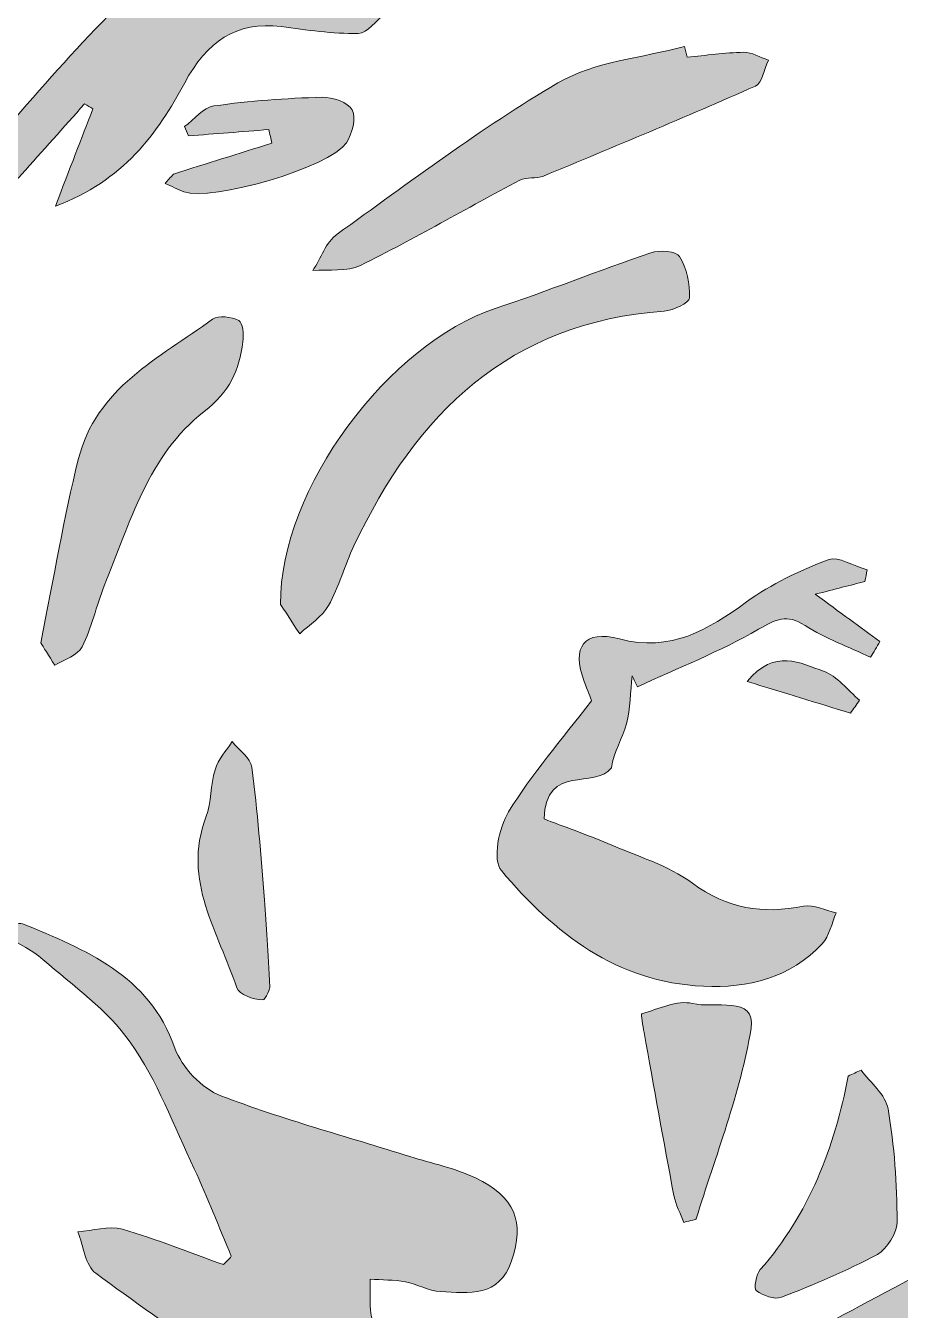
# Model space of a CAD drawing. Header units: centimetres. Extents: x -3.2 to 24.3, y 7.3 to 22.4.
# Drawn here: x 15.816 to 17.876, y 16.39 to 19.417 of the extents above; entities that cross this region are included whole.
import ezdxf

# ---------------------------------------------------------------- set-up
doc = ezdxf.new("R2010")
doc.units = ezdxf.units.CM
doc.header["$MEASUREMENT"] = 0
doc.layers.add('Layer 1', color=7, linetype='Continuous', lineweight=0)

msp = doc.modelspace()

# ---------------------------------------------------------------- hatches: boundary and pattern name
at = {"layer": 'Layer 1', "true_color": 0x000000, "transparency": 33554687}
h = msp.add_hatch(color=18, dxfattribs=at)
h.dxf.hatch_style = 2
edge = h.paths.add_edge_path()
edge.add_spline(control_points=[(16.9, 19.9287), (16.8496, 19.9084), (16.8, 19.8857), (16.7487, 19.8681), (16.6701, 19.8412), (16.5904, 19.8178), (16.5112, 19.7929), (16.5151, 19.7797), (16.5191, 19.7665), (16.523, 19.7534), (16.5467, 19.7603), (16.5705, 19.7665), (16.5939, 19.7742), (16.6181, 19.7822), (16.6418, 19.7988), (16.6658, 19.7989), (16.7206, 19.7992), (16.7771, 19.7978), (16.8293, 19.7838), (16.8453, 19.7795), (16.8569, 19.7317), (16.856, 19.7043), (16.8556, 19.6926), (16.8184, 19.6737), (16.7973, 19.6727), (16.7334, 19.6696), (16.6691, 19.677), (16.6052, 19.6743), (16.5207, 19.6708), (16.4529, 19.5969), (16.461, 19.5243), (16.5111, 19.5166), (16.5624, 19.5135), (16.6105, 19.4994), (16.6313, 19.4932), (16.6453, 19.4643), (16.6624, 19.4457), (16.6413, 19.4291), (16.6205, 19.399), (16.599, 19.3985), (16.5387, 19.3972), (16.4779, 19.407), (16.4176, 19.4145), (16.3114, 19.4278), (16.2418, 19.3784), (16.1903, 19.2824), (16.1258, 19.1623), (16.0456, 19.0513), (15.8854, 18.9916), (15.9199, 19.081), (15.9469, 19.1509), (15.9739, 19.2208), (15.9674, 19.2248), (15.9609, 19.2287), (15.9543, 19.2326), (15.9048, 19.1772), (15.8557, 19.1212), (15.8054, 19.0665), (15.7753, 19.0336), (15.7465, 18.9978), (15.7105, 18.9725), (15.6922, 18.9596), (15.6595, 18.9669), (15.6333, 18.9651), (15.6369, 18.9881), (15.6322, 19.0185), (15.6453, 19.0331), (15.8011, 19.2069), (15.9476, 19.3917), (16.1208, 19.5465), (16.2855, 19.6936), (16.4752, 19.8143), (16.6618, 19.9343), (16.7219, 19.9729), (16.8073, 19.9722), (16.8811, 19.9895), (16.8874, 19.9692), (16.8937, 19.949), (16.9, 19.9287)], knot_values=[0, 0, 0, 0, 1, 1, 1, 2, 2, 2, 3, 3, 3, 4, 4, 4, 5, 5, 5, 6, 6, 6, 7, 7, 7, 8, 8, 8, 9, 9, 9, 10, 10, 10, 11, 11, 11, 12, 12, 12, 13, 13, 13, 14, 14, 14, 15, 15, 15, 16, 16, 16, 17, 17, 17, 18, 18, 18, 19, 19, 19, 20, 20, 20, 21, 21, 21, 22, 22, 22, 23, 23, 23, 24, 24, 24, 25, 25, 25, 26, 26, 26, 26], degree=3, periodic=0)
h = msp.add_hatch(color=18, dxfattribs=at)
h.dxf.hatch_style = 2
edge = h.paths.add_edge_path()
edge.add_spline(control_points=[(17.3739, 19.3425), (17.4181, 19.3467), (17.4624, 19.3535), (17.5067, 19.3541), (17.5261, 19.3544), (17.5457, 19.3422), (17.5652, 19.3356), (17.5554, 19.3147), (17.5508, 19.2817), (17.5348, 19.2746), (17.3695, 19.2013), (17.2024, 19.1318), (17.0354, 19.0625), (17.0184, 19.0554), (16.9954, 19.0612), (16.9796, 19.0528), (16.8542, 18.9864), (16.7312, 18.9153), (16.6044, 18.852), (16.5727, 18.8362), (16.5297, 18.8432), (16.4919, 18.8398), (16.5106, 18.8689), (16.5229, 18.9069), (16.5491, 18.9256), (16.72, 19.048), (16.8884, 19.1755), (17.0692, 19.2818), (17.1557, 19.3327), (17.2675, 19.3406), (17.3679, 19.368), (17.3699, 19.3595), (17.3719, 19.351), (17.3739, 19.3425)], knot_values=[0, 0, 0, 0, 1, 1, 1, 2, 2, 2, 3, 3, 3, 4, 4, 4, 5, 5, 5, 6, 6, 6, 7, 7, 7, 8, 8, 8, 9, 9, 9, 10, 10, 10, 11, 11, 11, 11], degree=3, periodic=0)
h = msp.add_hatch(color=18, dxfattribs=at)
h.dxf.hatch_style = 2
edge = h.paths.add_edge_path()
edge.add_spline(control_points=[(16.1635, 19.0673), (16.2408, 19.0915), (16.3181, 19.1157), (16.3953, 19.14), (16.393, 19.1507), (16.3907, 19.1614), (16.3884, 19.1721), (16.3252, 19.1671), (16.2621, 19.1621), (16.1989, 19.1571), (16.1958, 19.1644), (16.1927, 19.1718), (16.1897, 19.1791), (16.2127, 19.196), (16.2342, 19.2241), (16.2591, 19.2277), (16.3433, 19.2398), (16.4287, 19.2458), (16.5138, 19.2483), (16.5382, 19.249), (16.5755, 19.2362), (16.5847, 19.2182), (16.5943, 19.1992), (16.5848, 19.1619), (16.5709, 19.1411), (16.5316, 19.0823), (16.2523, 19.0013), (16.1884, 19.0257), (16.1734, 19.0315), (16.1589, 19.0386), (16.1442, 19.0451), (16.1506, 19.0525), (16.1571, 19.0599), (16.1635, 19.0673)], knot_values=[0, 0, 0, 0, 1, 1, 1, 2, 2, 2, 3, 3, 3, 4, 4, 4, 5, 5, 5, 6, 6, 6, 7, 7, 7, 8, 8, 8, 9, 9, 9, 10, 10, 10, 11, 11, 11, 11], degree=3, periodic=0)
h = msp.add_hatch(color=18, dxfattribs=at)
h.dxf.hatch_style = 2
edge = h.paths.add_edge_path()
edge.add_spline(control_points=[(16.4161, 18.0533), (16.4128, 18.3261), (16.6736, 18.6686), (16.9214, 18.7505), (17.0447, 18.7912), (17.1654, 18.8401), (17.2884, 18.8818), (17.3087, 18.8887), (17.3485, 18.8855), (17.356, 18.873), (17.3728, 18.8452), (17.3809, 18.8083), (17.3796, 18.7756), (17.3791, 18.7639), (17.3415, 18.7459), (17.3198, 18.7443), (16.9557, 18.7184), (16.7357, 18.5033), (16.5889, 18.1915), (16.5671, 18.1454), (16.5537, 18.0949), (16.5288, 18.0507), (16.5139, 18.0243), (16.4841, 18.0062), (16.461, 17.9843), (16.4417, 18.0139), (16.4225, 18.0435), (16.4161, 18.0533)], knot_values=[0, 0, 0, 0, 1, 1, 1, 2, 2, 2, 3, 3, 3, 4, 4, 4, 5, 5, 5, 6, 6, 6, 7, 7, 7, 8, 8, 8, 9, 9, 9, 9], degree=3, periodic=0)
h = msp.add_hatch(color=18, dxfattribs=at)
h.dxf.hatch_style = 2
edge = h.paths.add_edge_path()
edge.add_spline(control_points=[(15.8509, 17.9626), (15.8826, 18.1196), (15.9056, 18.2584), (15.9393, 18.3945), (15.9809, 18.5626), (16.1301, 18.6346), (16.2558, 18.7253), (16.2695, 18.7352), (16.3004, 18.731), (16.3176, 18.7222), (16.3272, 18.7173), (16.3293, 18.6888), (16.3272, 18.6719), (16.3188, 18.6055), (16.2961, 18.5545), (16.2358, 18.5077), (16.1045, 18.4058), (16.0608, 18.2447), (16.0006, 18.0971), (15.9814, 18.0499), (15.9714, 17.9984), (15.9484, 17.9534), (15.9382, 17.9332), (15.9063, 17.9241), (15.8843, 17.91), (15.8702, 17.9322), (15.8561, 17.9544), (15.8509, 17.9626)], knot_values=[0, 0, 0, 0, 1, 1, 1, 2, 2, 2, 3, 3, 3, 4, 4, 4, 5, 5, 5, 6, 6, 6, 7, 7, 7, 8, 8, 8, 9, 9, 9, 9], degree=3, periodic=0)
h = msp.add_hatch(color=18, dxfattribs=at)
h.dxf.hatch_style = 2
edge = h.paths.add_edge_path()
edge.add_spline(control_points=[(17.7924, 18.1073), (17.7582, 18.0985), (17.724, 18.0897), (17.6757, 18.0774), (17.7341, 18.0345), (17.781, 18.0002), (17.8279, 17.9659), (17.8206, 17.9535), (17.8132, 17.9412), (17.8059, 17.9289), (17.7541, 17.9534), (17.6992, 17.9731), (17.6514, 18.0038), (17.6078, 18.0318), (17.5829, 18.0184), (17.542, 17.9948), (17.451, 17.9424), (17.3521, 17.9036), (17.2565, 17.8592), (17.2524, 17.8678), (17.2483, 17.8764), (17.2443, 17.8851), (17.2401, 17.8474), (17.2403, 17.8085), (17.2305, 17.7724), (17.2213, 17.7382), (17.2015, 17.7069), (17.1952, 17.6687), (17.1573, 17.6156), (17.0411, 17.6809), (17.0368, 17.548), (17.083, 17.5302), (17.1359, 17.5117), (17.1873, 17.4898), (17.2547, 17.4609), (17.3282, 17.4392), (17.386, 17.3966), (17.4686, 17.3358), (17.5521, 17.3235), (17.6482, 17.3423), (17.6718, 17.347), (17.6992, 17.3326), (17.7248, 17.327), (17.7142, 17.3024), (17.7092, 17.2725), (17.692, 17.2541), (17.6166, 17.1735), (17.5181, 17.1491), (17.4119, 17.1539), (17.2075, 17.1631), (17.0599, 17.2794), (16.9361, 17.4262), (16.915, 17.4512), (16.93, 17.5272), (16.9529, 17.5644), (17.0075, 17.6531), (17.0769, 17.7326), (17.1484, 17.8266), (17.1465, 17.8318), (17.139, 17.8518), (17.1315, 17.8718), (17.1008, 17.9535), (17.1303, 17.9943), (17.2144, 17.9721), (17.3351, 17.9402), (17.4227, 17.9932), (17.5138, 18.0594), (17.5717, 18.1015), (17.6389, 18.1333), (17.7061, 18.1585), (17.7303, 18.1675), (17.7669, 18.1436), (17.7978, 18.1347), (17.796, 18.1255), (17.7942, 18.1164), (17.7924, 18.1073)], knot_values=[0, 0, 0, 0, 1, 1, 1, 2, 2, 2, 3, 3, 3, 4, 4, 4, 5, 5, 5, 6, 6, 6, 7, 7, 7, 8, 8, 8, 9, 9, 9, 10, 10, 10, 11, 11, 11, 12, 12, 12, 13, 13, 13, 14, 14, 14, 15, 15, 15, 16, 16, 16, 17, 17, 17, 18, 18, 18, 19, 19, 19, 20, 20, 20, 21, 21, 21, 22, 22, 22, 23, 23, 23, 24, 24, 24, 25, 25, 25, 25], degree=3, periodic=0)
h = msp.add_hatch(color=18, dxfattribs=at)
h.dxf.hatch_style = 2
edge = h.paths.add_edge_path()
edge.add_spline(control_points=[(17.7585, 17.7973), (17.6812, 17.821), (17.6039, 17.8446), (17.5148, 17.8719), (17.5798, 17.9511), (17.6416, 17.9146), (17.6952, 17.8961), (17.7275, 17.885), (17.752, 17.8511), (17.7799, 17.8275), (17.7728, 17.8174), (17.7657, 17.8074), (17.7585, 17.7973)], knot_values=[0, 0, 0, 0, 1, 1, 1, 2, 2, 2, 3, 3, 3, 4, 4, 4, 4], degree=3, periodic=0)
h = msp.add_hatch(color=18, dxfattribs=at)
h.dxf.hatch_style = 2
edge = h.paths.add_edge_path()
edge.add_spline(control_points=[(16.3908, 17.1517), (16.3922, 17.1542), (16.382, 17.1213), (16.373, 17.1216), (16.352, 17.1223), (16.3181, 17.1345), (16.3129, 17.1499), (16.2697, 17.2801), (16.1838, 17.403), (16.2401, 17.5523), (16.2533, 17.5872), (16.2507, 17.628), (16.2618, 17.6641), (16.2692, 17.688), (16.288, 17.7084), (16.3016, 17.7304), (16.3178, 17.7104), (16.3452, 17.6918), (16.3481, 17.67), (16.3619, 17.566), (16.3696, 17.4612), (16.3783, 17.3566), (16.3832, 17.2965), (16.3857, 17.2361), (16.3908, 17.1517)], knot_values=[0, 0, 0, 0, 1, 1, 1, 2, 2, 2, 3, 3, 3, 4, 4, 4, 5, 5, 5, 6, 6, 6, 7, 7, 7, 8, 8, 8, 8], degree=3, periodic=0)
h = msp.add_hatch(color=18, dxfattribs=at)
h.dxf.hatch_style = 2
edge = h.paths.add_edge_path()
edge.add_spline(control_points=[(16.2999, 16.5177), (16.271, 16.5864), (16.2441, 16.6562), (16.2125, 16.7237), (16.1652, 16.8247), (16.1254, 16.9317), (16.062, 17.0219), (16.0087, 17.0977), (15.9277, 17.1545), (15.8563, 17.2167), (15.8293, 17.2403), (15.795, 17.2557), (15.7434, 17.2875), (15.7821, 17.2961), (15.7981, 17.3054), (15.8084, 17.3011), (15.9566, 17.2395), (16.1055, 17.1816), (16.1669, 17.0083), (16.1831, 16.9629), (16.2303, 16.913), (16.275, 16.8959), (16.4207, 16.8405), (16.5718, 16.7994), (16.7208, 16.7527), (16.7724, 16.7365), (16.8266, 16.7256), (16.8749, 16.7024), (16.9686, 16.6575), (16.9912, 16.5992), (16.9602, 16.5069), (16.9313, 16.4213), (16.8593, 16.4304), (16.7925, 16.4346), (16.7647, 16.4364), (16.7381, 16.4523), (16.7101, 16.4575), (16.6828, 16.4625), (16.6546, 16.4619), (16.6267, 16.4637), (16.6282, 16.4314), (16.6241, 16.3975), (16.6323, 16.367), (16.6477, 16.3096), (16.6823, 16.2551), (16.687, 16.1976), (16.6956, 16.093), (16.6145, 16.0435), (16.5218, 16.1026), (16.3369, 16.2206), (16.1582, 16.3487), (15.9806, 16.4777), (15.9559, 16.4957), (15.9518, 16.5421), (15.9382, 16.5754), (15.9734, 16.578), (16.0112, 16.5903), (16.0432, 16.5813), (16.1241, 16.5586), (16.2024, 16.5265), (16.2818, 16.4981), (16.2878, 16.5046), (16.2939, 16.5112), (16.2999, 16.5177)], knot_values=[0, 0, 0, 0, 1, 1, 1, 2, 2, 2, 3, 3, 3, 4, 4, 4, 5, 5, 5, 6, 6, 6, 7, 7, 7, 8, 8, 8, 9, 9, 9, 10, 10, 10, 11, 11, 11, 12, 12, 12, 13, 13, 13, 14, 14, 14, 15, 15, 15, 16, 16, 16, 17, 17, 17, 18, 18, 18, 19, 19, 19, 20, 20, 20, 21, 21, 21, 21], degree=3, periodic=0)
h = msp.add_hatch(color=18, dxfattribs=at)
h.dxf.hatch_style = 2
edge = h.paths.add_edge_path()
edge.add_spline(control_points=[(17.3658, 16.5977), (17.3581, 16.618), (17.3468, 16.6387), (17.3426, 16.6608), (17.3182, 16.7888), (17.2954, 16.9171), (17.2723, 17.0453), (17.2696, 17.0605), (17.2646, 17.0886), (17.2668, 17.0892), (17.3064, 17.1003), (17.3505, 17.1222), (17.3865, 17.1132), (17.4353, 17.1012), (17.5371, 17.1328), (17.5243, 17.0548), (17.4992, 16.9023), (17.4407, 16.7552), (17.3953, 16.6062), (17.3943, 16.603), (17.3839, 16.6027), (17.3658, 16.5977)], knot_values=[0, 0, 0, 0, 1, 1, 1, 2, 2, 2, 3, 3, 3, 4, 4, 4, 5, 5, 5, 6, 6, 6, 7, 7, 7, 7], degree=3, periodic=0)
h = msp.add_hatch(color=18, dxfattribs=at)
h.dxf.hatch_style = 2
edge = h.paths.add_edge_path()
edge.add_spline(control_points=[(17.7836, 16.9565), (17.8057, 16.9262), (17.8416, 16.8982), (17.8472, 16.865), (17.8621, 16.7777), (17.868, 16.6882), (17.8684, 16.5995), (17.8686, 16.5732), (17.8452, 16.5351), (17.8218, 16.5223), (17.7494, 16.4829), (17.6727, 16.4511), (17.5957, 16.4212), (17.5798, 16.415), (17.5524, 16.4252), (17.537, 16.4367), (17.5306, 16.4414), (17.5359, 16.4749), (17.546, 16.4864), (17.6608, 16.6173), (17.7209, 16.7732), (17.7534, 16.9423), (17.7635, 16.947), (17.7736, 16.9518), (17.7836, 16.9565)], knot_values=[0, 0, 0, 0, 1, 1, 1, 2, 2, 2, 3, 3, 3, 4, 4, 4, 5, 5, 5, 6, 6, 6, 7, 7, 7, 8, 8, 8, 8], degree=3, periodic=0)
h = msp.add_hatch(color=18, dxfattribs=at)
h.dxf.hatch_style = 2
edge = h.paths.add_edge_path()
edge.add_spline(control_points=[(18.2526, 16.6307), (18.2363, 16.6037), (18.2258, 16.5694), (18.2026, 16.5511), (18.1426, 16.5036), (18.0707, 16.47), (18.0147, 16.4186), (17.8079, 16.2291), (17.6059, 16.0343), (17.4013, 15.8424), (17.3795, 15.8219), (17.3522, 15.8073), (17.3274, 15.79), (17.3166, 15.8202), (17.3008, 15.8498), (17.296, 15.881), (17.2816, 15.9755), (17.2686, 16.0704), (17.2613, 16.1656), (17.2589, 16.1976), (17.2752, 16.2311), (17.283, 16.2638), (17.3108, 16.2539), (17.338, 16.2404), (17.3667, 16.2351), (17.3971, 16.2295), (17.435, 16.22), (17.4593, 16.2324), (17.675, 16.3431), (17.8886, 16.4579), (18.1022, 16.5727), (18.1435, 16.5949), (18.1819, 16.6226), (18.2216, 16.6478), (18.232, 16.6421), (18.2423, 16.6364), (18.2526, 16.6307)], knot_values=[0, 0, 0, 0, 1, 1, 1, 2, 2, 2, 3, 3, 3, 4, 4, 4, 5, 5, 5, 6, 6, 6, 7, 7, 7, 8, 8, 8, 9, 9, 9, 10, 10, 10, 11, 11, 11, 12, 12, 12, 12], degree=3, periodic=0)

# ---------------------------------------------------------------- linework, layer by layer
at = {"layer": 'Layer 1', "color": 18, "lineweight": 0, "true_color": 0x000000}
for points, knots in [([(16.9, 19.9287), (16.8496, 19.9084), (16.8, 19.8857), (16.7487, 19.8681), (16.6701, 19.8412), (16.5904, 19.8178), (16.5112, 19.7929), (16.5151, 19.7797), (16.5191, 19.7665), (16.523, 19.7534), (16.5467, 19.7603), (16.5705, 19.7665), (16.5939, 19.7742), (16.6181, 19.7822), (16.6418, 19.7988), (16.6658, 19.7989), (16.7206, 19.7992), (16.7771, 19.7978), (16.8293, 19.7838), (16.8453, 19.7795), (16.8569, 19.7317), (16.856, 19.7043), (16.8556, 19.6926), (16.8184, 19.6737), (16.7973, 19.6727), (16.7334, 19.6696), (16.6691, 19.677), (16.6052, 19.6743), (16.5207, 19.6708), (16.4529, 19.5969), (16.461, 19.5243), (16.5111, 19.5166), (16.5624, 19.5135), (16.6105, 19.4994), (16.6313, 19.4932), (16.6453, 19.4643), (16.6624, 19.4457), (16.6413, 19.4291), (16.6205, 19.399), (16.599, 19.3985), (16.5387, 19.3972), (16.4779, 19.407), (16.4176, 19.4145), (16.3114, 19.4278), (16.2418, 19.3784), (16.1903, 19.2824), (16.1258, 19.1623), (16.0456, 19.0513), (15.8854, 18.9916), (15.9199, 19.081), (15.9469, 19.1509), (15.9739, 19.2208), (15.9674, 19.2248), (15.9609, 19.2287), (15.9543, 19.2326), (15.9048, 19.1772), (15.8557, 19.1212), (15.8054, 19.0665), (15.7753, 19.0336), (15.7465, 18.9978), (15.7105, 18.9725), (15.6922, 18.9596), (15.6595, 18.9669), (15.6333, 18.9651), (15.6369, 18.9881), (15.6322, 19.0185), (15.6453, 19.0331), (15.8011, 19.2069), (15.9476, 19.3917), (16.1208, 19.5465), (16.2855, 19.6936), (16.4752, 19.8143), (16.6618, 19.9343), (16.7219, 19.9729), (16.8073, 19.9722), (16.8811, 19.9895), (16.8874, 19.9692), (16.8937, 19.949), (16.9, 19.9287)], [0, 0, 0, 0, 1, 1, 1, 2, 2, 2, 3, 3, 3, 4, 4, 4, 5, 5, 5, 6, 6, 6, 7, 7, 7, 8, 8, 8, 9, 9, 9, 10, 10, 10, 11, 11, 11, 12, 12, 12, 13, 13, 13, 14, 14, 14, 15, 15, 15, 16, 16, 16, 17, 17, 17, 18, 18, 18, 19, 19, 19, 20, 20, 20, 21, 21, 21, 22, 22, 22, 23, 23, 23, 24, 24, 24, 25, 25, 25, 26, 26, 26, 26]), ([(16.9, 19.9287), (16.8496, 19.9084), (16.8, 19.8857), (16.7487, 19.8681), (16.6701, 19.8412), (16.5904, 19.8178), (16.5112, 19.7929), (16.5151, 19.7797), (16.5191, 19.7665), (16.523, 19.7534), (16.5467, 19.7603), (16.5705, 19.7665), (16.5939, 19.7742), (16.6181, 19.7822), (16.6418, 19.7988), (16.6658, 19.7989), (16.7206, 19.7992), (16.7771, 19.7978), (16.8293, 19.7838), (16.8453, 19.7795), (16.8569, 19.7317), (16.856, 19.7043), (16.8556, 19.6926), (16.8184, 19.6737), (16.7973, 19.6727), (16.7334, 19.6696), (16.6691, 19.677), (16.6052, 19.6743), (16.5207, 19.6708), (16.4529, 19.5969), (16.461, 19.5243), (16.5111, 19.5166), (16.5624, 19.5135), (16.6105, 19.4994), (16.6313, 19.4932), (16.6453, 19.4643), (16.6624, 19.4457), (16.6413, 19.4291), (16.6205, 19.399), (16.599, 19.3985), (16.5387, 19.3972), (16.4779, 19.407), (16.4176, 19.4145), (16.3114, 19.4278), (16.2418, 19.3784), (16.1903, 19.2824), (16.1258, 19.1623), (16.0456, 19.0513), (15.8854, 18.9916), (15.9199, 19.081), (15.9469, 19.1509), (15.9739, 19.2208), (15.9674, 19.2248), (15.9609, 19.2287), (15.9543, 19.2326), (15.9048, 19.1772), (15.8557, 19.1212), (15.8054, 19.0665), (15.7753, 19.0336), (15.7465, 18.9978), (15.7105, 18.9725), (15.6922, 18.9596), (15.6595, 18.9669), (15.6333, 18.9651), (15.6369, 18.9881), (15.6322, 19.0185), (15.6453, 19.0331), (15.8011, 19.2069), (15.9476, 19.3917), (16.1208, 19.5465), (16.2855, 19.6936), (16.4752, 19.8143), (16.6618, 19.9343), (16.7219, 19.9729), (16.8073, 19.9722), (16.8811, 19.9895), (16.8874, 19.9692), (16.8937, 19.949), (16.9, 19.9287)], [0, 0, 0, 0, 1, 1, 1, 2, 2, 2, 3, 3, 3, 4, 4, 4, 5, 5, 5, 6, 6, 6, 7, 7, 7, 8, 8, 8, 9, 9, 9, 10, 10, 10, 11, 11, 11, 12, 12, 12, 13, 13, 13, 14, 14, 14, 15, 15, 15, 16, 16, 16, 17, 17, 17, 18, 18, 18, 19, 19, 19, 20, 20, 20, 21, 21, 21, 22, 22, 22, 23, 23, 23, 24, 24, 24, 25, 25, 25, 26, 26, 26, 26]), ([(17.3739, 19.3425), (17.4181, 19.3467), (17.4624, 19.3535), (17.5067, 19.3541), (17.5261, 19.3544), (17.5457, 19.3422), (17.5652, 19.3356), (17.5554, 19.3147), (17.5508, 19.2817), (17.5348, 19.2746), (17.3695, 19.2013), (17.2024, 19.1318), (17.0354, 19.0625), (17.0184, 19.0554), (16.9954, 19.0612), (16.9796, 19.0528), (16.8542, 18.9864), (16.7312, 18.9153), (16.6044, 18.852), (16.5727, 18.8362), (16.5297, 18.8432), (16.4919, 18.8398), (16.5106, 18.8689), (16.5229, 18.9069), (16.5491, 18.9256), (16.72, 19.048), (16.8884, 19.1755), (17.0692, 19.2818), (17.1557, 19.3327), (17.2675, 19.3406), (17.3679, 19.368), (17.3699, 19.3595), (17.3719, 19.351), (17.3739, 19.3425)], [0, 0, 0, 0, 1, 1, 1, 2, 2, 2, 3, 3, 3, 4, 4, 4, 5, 5, 5, 6, 6, 6, 7, 7, 7, 8, 8, 8, 9, 9, 9, 10, 10, 10, 11, 11, 11, 11]), ([(17.3739, 19.3425), (17.4181, 19.3467), (17.4624, 19.3535), (17.5067, 19.3541), (17.5261, 19.3544), (17.5457, 19.3422), (17.5652, 19.3356), (17.5554, 19.3147), (17.5508, 19.2817), (17.5348, 19.2746), (17.3695, 19.2013), (17.2024, 19.1318), (17.0354, 19.0625), (17.0184, 19.0554), (16.9954, 19.0612), (16.9796, 19.0528), (16.8542, 18.9864), (16.7312, 18.9153), (16.6044, 18.852), (16.5727, 18.8362), (16.5297, 18.8432), (16.4919, 18.8398), (16.5106, 18.8689), (16.5229, 18.9069), (16.5491, 18.9256), (16.72, 19.048), (16.8884, 19.1755), (17.0692, 19.2818), (17.1557, 19.3327), (17.2675, 19.3406), (17.3679, 19.368), (17.3699, 19.3595), (17.3719, 19.351), (17.3739, 19.3425)], [0, 0, 0, 0, 1, 1, 1, 2, 2, 2, 3, 3, 3, 4, 4, 4, 5, 5, 5, 6, 6, 6, 7, 7, 7, 8, 8, 8, 9, 9, 9, 10, 10, 10, 11, 11, 11, 11]), ([(16.1635, 19.0673), (16.2408, 19.0915), (16.3181, 19.1157), (16.3953, 19.14), (16.393, 19.1507), (16.3907, 19.1614), (16.3884, 19.1721), (16.3252, 19.1671), (16.2621, 19.1621), (16.1989, 19.1571), (16.1958, 19.1644), (16.1927, 19.1718), (16.1897, 19.1791), (16.2127, 19.196), (16.2342, 19.2241), (16.2591, 19.2277), (16.3433, 19.2398), (16.4287, 19.2458), (16.5138, 19.2483), (16.5382, 19.249), (16.5755, 19.2362), (16.5847, 19.2182), (16.5943, 19.1992), (16.5848, 19.1619), (16.5709, 19.1411), (16.5316, 19.0823), (16.2523, 19.0013), (16.1884, 19.0257), (16.1734, 19.0315), (16.1589, 19.0386), (16.1442, 19.0451), (16.1506, 19.0525), (16.1571, 19.0599), (16.1635, 19.0673)], [0, 0, 0, 0, 1, 1, 1, 2, 2, 2, 3, 3, 3, 4, 4, 4, 5, 5, 5, 6, 6, 6, 7, 7, 7, 8, 8, 8, 9, 9, 9, 10, 10, 10, 11, 11, 11, 11]), ([(16.1635, 19.0673), (16.2408, 19.0915), (16.3181, 19.1157), (16.3953, 19.14), (16.393, 19.1507), (16.3907, 19.1614), (16.3884, 19.1721), (16.3252, 19.1671), (16.2621, 19.1621), (16.1989, 19.1571), (16.1958, 19.1644), (16.1927, 19.1718), (16.1897, 19.1791), (16.2127, 19.196), (16.2342, 19.2241), (16.2591, 19.2277), (16.3433, 19.2398), (16.4287, 19.2458), (16.5138, 19.2483), (16.5382, 19.249), (16.5755, 19.2362), (16.5847, 19.2182), (16.5943, 19.1992), (16.5848, 19.1619), (16.5709, 19.1411), (16.5316, 19.0823), (16.2523, 19.0013), (16.1884, 19.0257), (16.1734, 19.0315), (16.1589, 19.0386), (16.1442, 19.0451), (16.1506, 19.0525), (16.1571, 19.0599), (16.1635, 19.0673)], [0, 0, 0, 0, 1, 1, 1, 2, 2, 2, 3, 3, 3, 4, 4, 4, 5, 5, 5, 6, 6, 6, 7, 7, 7, 8, 8, 8, 9, 9, 9, 10, 10, 10, 11, 11, 11, 11]), ([(16.4161, 18.0533), (16.4128, 18.3261), (16.6736, 18.6686), (16.9214, 18.7505), (17.0447, 18.7912), (17.1654, 18.8401), (17.2884, 18.8818), (17.3087, 18.8887), (17.3485, 18.8855), (17.356, 18.873), (17.3728, 18.8452), (17.3809, 18.8083), (17.3796, 18.7756), (17.3791, 18.7639), (17.3415, 18.7459), (17.3198, 18.7443), (16.9557, 18.7184), (16.7357, 18.5033), (16.5889, 18.1915), (16.5671, 18.1454), (16.5537, 18.0949), (16.5288, 18.0507), (16.5139, 18.0243), (16.4841, 18.0062), (16.461, 17.9843), (16.4417, 18.0139), (16.4225, 18.0435), (16.4161, 18.0533)], [0, 0, 0, 0, 1, 1, 1, 2, 2, 2, 3, 3, 3, 4, 4, 4, 5, 5, 5, 6, 6, 6, 7, 7, 7, 8, 8, 8, 9, 9, 9, 9]), ([(16.4161, 18.0533), (16.4128, 18.3261), (16.6736, 18.6686), (16.9214, 18.7505), (17.0447, 18.7912), (17.1654, 18.8401), (17.2884, 18.8818), (17.3087, 18.8887), (17.3485, 18.8855), (17.356, 18.873), (17.3728, 18.8452), (17.3809, 18.8083), (17.3796, 18.7756), (17.3791, 18.7639), (17.3415, 18.7459), (17.3198, 18.7443), (16.9557, 18.7184), (16.7357, 18.5033), (16.5889, 18.1915), (16.5671, 18.1454), (16.5537, 18.0949), (16.5288, 18.0507), (16.5139, 18.0243), (16.4841, 18.0062), (16.461, 17.9843), (16.4417, 18.0139), (16.4225, 18.0435), (16.4161, 18.0533)], [0, 0, 0, 0, 1, 1, 1, 2, 2, 2, 3, 3, 3, 4, 4, 4, 5, 5, 5, 6, 6, 6, 7, 7, 7, 8, 8, 8, 9, 9, 9, 9]), ([(15.8509, 17.9626), (15.8826, 18.1196), (15.9056, 18.2584), (15.9393, 18.3945), (15.9809, 18.5626), (16.1301, 18.6346), (16.2558, 18.7253), (16.2695, 18.7352), (16.3004, 18.731), (16.3176, 18.7222), (16.3272, 18.7173), (16.3293, 18.6888), (16.3272, 18.6719), (16.3188, 18.6055), (16.2961, 18.5545), (16.2358, 18.5077), (16.1045, 18.4058), (16.0608, 18.2447), (16.0006, 18.0971), (15.9814, 18.0499), (15.9714, 17.9984), (15.9484, 17.9534), (15.9382, 17.9332), (15.9063, 17.9241), (15.8843, 17.91), (15.8702, 17.9322), (15.8561, 17.9544), (15.8509, 17.9626)], [0, 0, 0, 0, 1, 1, 1, 2, 2, 2, 3, 3, 3, 4, 4, 4, 5, 5, 5, 6, 6, 6, 7, 7, 7, 8, 8, 8, 9, 9, 9, 9]), ([(15.8509, 17.9626), (15.8826, 18.1196), (15.9056, 18.2584), (15.9393, 18.3945), (15.9809, 18.5626), (16.1301, 18.6346), (16.2558, 18.7253), (16.2695, 18.7352), (16.3004, 18.731), (16.3176, 18.7222), (16.3272, 18.7173), (16.3293, 18.6888), (16.3272, 18.6719), (16.3188, 18.6055), (16.2961, 18.5545), (16.2358, 18.5077), (16.1045, 18.4058), (16.0608, 18.2447), (16.0006, 18.0971), (15.9814, 18.0499), (15.9714, 17.9984), (15.9484, 17.9534), (15.9382, 17.9332), (15.9063, 17.9241), (15.8843, 17.91), (15.8702, 17.9322), (15.8561, 17.9544), (15.8509, 17.9626)], [0, 0, 0, 0, 1, 1, 1, 2, 2, 2, 3, 3, 3, 4, 4, 4, 5, 5, 5, 6, 6, 6, 7, 7, 7, 8, 8, 8, 9, 9, 9, 9]), ([(17.7924, 18.1073), (17.7582, 18.0985), (17.724, 18.0897), (17.6757, 18.0774), (17.7341, 18.0345), (17.781, 18.0002), (17.8279, 17.9659), (17.8206, 17.9535), (17.8132, 17.9412), (17.8059, 17.9289), (17.7541, 17.9534), (17.6992, 17.9731), (17.6514, 18.0038), (17.6078, 18.0318), (17.5829, 18.0184), (17.542, 17.9948), (17.451, 17.9424), (17.3521, 17.9036), (17.2565, 17.8592), (17.2524, 17.8678), (17.2483, 17.8764), (17.2443, 17.8851), (17.2401, 17.8474), (17.2403, 17.8085), (17.2305, 17.7724), (17.2213, 17.7382), (17.2015, 17.7069), (17.1952, 17.6687), (17.1573, 17.6156), (17.0411, 17.6809), (17.0368, 17.548), (17.083, 17.5302), (17.1359, 17.5117), (17.1873, 17.4898), (17.2547, 17.4609), (17.3282, 17.4392), (17.386, 17.3966), (17.4686, 17.3358), (17.5521, 17.3235), (17.6482, 17.3423), (17.6718, 17.347), (17.6992, 17.3326), (17.7248, 17.327), (17.7142, 17.3024), (17.7092, 17.2725), (17.692, 17.2541), (17.6166, 17.1735), (17.5181, 17.1491), (17.4119, 17.1539), (17.2075, 17.1631), (17.0599, 17.2794), (16.9361, 17.4262), (16.915, 17.4512), (16.93, 17.5272), (16.9529, 17.5644), (17.0075, 17.6531), (17.0769, 17.7326), (17.1484, 17.8266), (17.1465, 17.8318), (17.139, 17.8518), (17.1315, 17.8718), (17.1008, 17.9535), (17.1303, 17.9943), (17.2144, 17.9721), (17.3351, 17.9402), (17.4227, 17.9932), (17.5138, 18.0594), (17.5717, 18.1015), (17.6389, 18.1333), (17.7061, 18.1585), (17.7303, 18.1675), (17.7669, 18.1436), (17.7978, 18.1347), (17.796, 18.1255), (17.7942, 18.1164), (17.7924, 18.1073)], [0, 0, 0, 0, 1, 1, 1, 2, 2, 2, 3, 3, 3, 4, 4, 4, 5, 5, 5, 6, 6, 6, 7, 7, 7, 8, 8, 8, 9, 9, 9, 10, 10, 10, 11, 11, 11, 12, 12, 12, 13, 13, 13, 14, 14, 14, 15, 15, 15, 16, 16, 16, 17, 17, 17, 18, 18, 18, 19, 19, 19, 20, 20, 20, 21, 21, 21, 22, 22, 22, 23, 23, 23, 24, 24, 24, 25, 25, 25, 25]), ([(17.7924, 18.1073), (17.7582, 18.0985), (17.724, 18.0897), (17.6757, 18.0774), (17.7341, 18.0345), (17.781, 18.0002), (17.8279, 17.9659), (17.8206, 17.9535), (17.8132, 17.9412), (17.8059, 17.9289), (17.7541, 17.9534), (17.6992, 17.9731), (17.6514, 18.0038), (17.6078, 18.0318), (17.5829, 18.0184), (17.542, 17.9948), (17.451, 17.9424), (17.3521, 17.9036), (17.2565, 17.8592), (17.2524, 17.8678), (17.2483, 17.8764), (17.2443, 17.8851), (17.2401, 17.8474), (17.2403, 17.8085), (17.2305, 17.7724), (17.2213, 17.7382), (17.2015, 17.7069), (17.1952, 17.6687), (17.1573, 17.6156), (17.0411, 17.6809), (17.0368, 17.548), (17.083, 17.5302), (17.1359, 17.5117), (17.1873, 17.4898), (17.2547, 17.4609), (17.3282, 17.4392), (17.386, 17.3966), (17.4686, 17.3358), (17.5521, 17.3235), (17.6482, 17.3423), (17.6718, 17.347), (17.6992, 17.3326), (17.7248, 17.327), (17.7142, 17.3024), (17.7092, 17.2725), (17.692, 17.2541), (17.6166, 17.1735), (17.5181, 17.1491), (17.4119, 17.1539), (17.2075, 17.1631), (17.0599, 17.2794), (16.9361, 17.4262), (16.915, 17.4512), (16.93, 17.5272), (16.9529, 17.5644), (17.0075, 17.6531), (17.0769, 17.7326), (17.1484, 17.8266), (17.1465, 17.8318), (17.139, 17.8518), (17.1315, 17.8718), (17.1008, 17.9535), (17.1303, 17.9943), (17.2144, 17.9721), (17.3351, 17.9402), (17.4227, 17.9932), (17.5138, 18.0594), (17.5717, 18.1015), (17.6389, 18.1333), (17.7061, 18.1585), (17.7303, 18.1675), (17.7669, 18.1436), (17.7978, 18.1347), (17.796, 18.1255), (17.7942, 18.1164), (17.7924, 18.1073)], [0, 0, 0, 0, 1, 1, 1, 2, 2, 2, 3, 3, 3, 4, 4, 4, 5, 5, 5, 6, 6, 6, 7, 7, 7, 8, 8, 8, 9, 9, 9, 10, 10, 10, 11, 11, 11, 12, 12, 12, 13, 13, 13, 14, 14, 14, 15, 15, 15, 16, 16, 16, 17, 17, 17, 18, 18, 18, 19, 19, 19, 20, 20, 20, 21, 21, 21, 22, 22, 22, 23, 23, 23, 24, 24, 24, 25, 25, 25, 25]), ([(17.7585, 17.7973), (17.6812, 17.821), (17.6039, 17.8446), (17.5148, 17.8719), (17.5798, 17.9511), (17.6416, 17.9146), (17.6952, 17.8961), (17.7275, 17.885), (17.752, 17.8511), (17.7799, 17.8275), (17.7728, 17.8174), (17.7657, 17.8074), (17.7585, 17.7973)], [0, 0, 0, 0, 1, 1, 1, 2, 2, 2, 3, 3, 3, 4, 4, 4, 4]), ([(17.7585, 17.7973), (17.6812, 17.821), (17.6039, 17.8446), (17.5148, 17.8719), (17.5798, 17.9511), (17.6416, 17.9146), (17.6952, 17.8961), (17.7275, 17.885), (17.752, 17.8511), (17.7799, 17.8275), (17.7728, 17.8174), (17.7657, 17.8074), (17.7585, 17.7973)], [0, 0, 0, 0, 1, 1, 1, 2, 2, 2, 3, 3, 3, 4, 4, 4, 4]), ([(16.3908, 17.1517), (16.3922, 17.1542), (16.382, 17.1213), (16.373, 17.1216), (16.352, 17.1223), (16.3181, 17.1345), (16.3129, 17.1499), (16.2697, 17.2801), (16.1838, 17.403), (16.2401, 17.5523), (16.2533, 17.5872), (16.2507, 17.628), (16.2618, 17.6641), (16.2692, 17.688), (16.288, 17.7084), (16.3016, 17.7304), (16.3178, 17.7104), (16.3452, 17.6918), (16.3481, 17.67), (16.3619, 17.566), (16.3696, 17.4612), (16.3783, 17.3566), (16.3832, 17.2965), (16.3857, 17.2361), (16.3908, 17.1517)], [0, 0, 0, 0, 1, 1, 1, 2, 2, 2, 3, 3, 3, 4, 4, 4, 5, 5, 5, 6, 6, 6, 7, 7, 7, 8, 8, 8, 8]), ([(16.3908, 17.1517), (16.3922, 17.1542), (16.382, 17.1213), (16.373, 17.1216), (16.352, 17.1223), (16.3181, 17.1345), (16.3129, 17.1499), (16.2697, 17.2801), (16.1838, 17.403), (16.2401, 17.5523), (16.2533, 17.5872), (16.2507, 17.628), (16.2618, 17.6641), (16.2692, 17.688), (16.288, 17.7084), (16.3016, 17.7304), (16.3178, 17.7104), (16.3452, 17.6918), (16.3481, 17.67), (16.3619, 17.566), (16.3696, 17.4612), (16.3783, 17.3566), (16.3832, 17.2965), (16.3857, 17.2361), (16.3908, 17.1517)], [0, 0, 0, 0, 1, 1, 1, 2, 2, 2, 3, 3, 3, 4, 4, 4, 5, 5, 5, 6, 6, 6, 7, 7, 7, 8, 8, 8, 8]), ([(16.2999, 16.5177), (16.271, 16.5864), (16.2441, 16.6562), (16.2125, 16.7237), (16.1652, 16.8247), (16.1254, 16.9317), (16.062, 17.0219), (16.0087, 17.0977), (15.9277, 17.1545), (15.8563, 17.2167), (15.8293, 17.2403), (15.795, 17.2557), (15.7434, 17.2875), (15.7821, 17.2961), (15.7981, 17.3054), (15.8084, 17.3011), (15.9566, 17.2395), (16.1055, 17.1816), (16.1669, 17.0083), (16.1831, 16.9629), (16.2303, 16.913), (16.275, 16.8959), (16.4207, 16.8405), (16.5718, 16.7994), (16.7208, 16.7527), (16.7724, 16.7365), (16.8266, 16.7256), (16.8749, 16.7024), (16.9686, 16.6575), (16.9912, 16.5992), (16.9602, 16.5069), (16.9313, 16.4213), (16.8593, 16.4304), (16.7925, 16.4346), (16.7647, 16.4364), (16.7381, 16.4523), (16.7101, 16.4575), (16.6828, 16.4625), (16.6546, 16.4619), (16.6267, 16.4637), (16.6282, 16.4314), (16.6241, 16.3975), (16.6323, 16.367), (16.6477, 16.3096), (16.6823, 16.2551), (16.687, 16.1976), (16.6956, 16.093), (16.6145, 16.0435), (16.5218, 16.1026), (16.3369, 16.2206), (16.1582, 16.3487), (15.9806, 16.4777), (15.9559, 16.4957), (15.9518, 16.5421), (15.9382, 16.5754), (15.9734, 16.578), (16.0112, 16.5903), (16.0432, 16.5813), (16.1241, 16.5586), (16.2024, 16.5265), (16.2818, 16.4981), (16.2878, 16.5046), (16.2939, 16.5112), (16.2999, 16.5177)], [0, 0, 0, 0, 1, 1, 1, 2, 2, 2, 3, 3, 3, 4, 4, 4, 5, 5, 5, 6, 6, 6, 7, 7, 7, 8, 8, 8, 9, 9, 9, 10, 10, 10, 11, 11, 11, 12, 12, 12, 13, 13, 13, 14, 14, 14, 15, 15, 15, 16, 16, 16, 17, 17, 17, 18, 18, 18, 19, 19, 19, 20, 20, 20, 21, 21, 21, 21]), ([(16.2999, 16.5177), (16.271, 16.5864), (16.2441, 16.6562), (16.2125, 16.7237), (16.1652, 16.8247), (16.1254, 16.9317), (16.062, 17.0219), (16.0087, 17.0977), (15.9277, 17.1545), (15.8563, 17.2167), (15.8293, 17.2403), (15.795, 17.2557), (15.7434, 17.2875), (15.7821, 17.2961), (15.7981, 17.3054), (15.8084, 17.3011), (15.9566, 17.2395), (16.1055, 17.1816), (16.1669, 17.0083), (16.1831, 16.9629), (16.2303, 16.913), (16.275, 16.8959), (16.4207, 16.8405), (16.5718, 16.7994), (16.7208, 16.7527), (16.7724, 16.7365), (16.8266, 16.7256), (16.8749, 16.7024), (16.9686, 16.6575), (16.9912, 16.5992), (16.9602, 16.5069), (16.9313, 16.4213), (16.8593, 16.4304), (16.7925, 16.4346), (16.7647, 16.4364), (16.7381, 16.4523), (16.7101, 16.4575), (16.6828, 16.4625), (16.6546, 16.4619), (16.6267, 16.4637), (16.6282, 16.4314), (16.6241, 16.3975), (16.6323, 16.367), (16.6477, 16.3096), (16.6823, 16.2551), (16.687, 16.1976), (16.6956, 16.093), (16.6145, 16.0435), (16.5218, 16.1026), (16.3369, 16.2206), (16.1582, 16.3487), (15.9806, 16.4777), (15.9559, 16.4957), (15.9518, 16.5421), (15.9382, 16.5754), (15.9734, 16.578), (16.0112, 16.5903), (16.0432, 16.5813), (16.1241, 16.5586), (16.2024, 16.5265), (16.2818, 16.4981), (16.2878, 16.5046), (16.2939, 16.5112), (16.2999, 16.5177)], [0, 0, 0, 0, 1, 1, 1, 2, 2, 2, 3, 3, 3, 4, 4, 4, 5, 5, 5, 6, 6, 6, 7, 7, 7, 8, 8, 8, 9, 9, 9, 10, 10, 10, 11, 11, 11, 12, 12, 12, 13, 13, 13, 14, 14, 14, 15, 15, 15, 16, 16, 16, 17, 17, 17, 18, 18, 18, 19, 19, 19, 20, 20, 20, 21, 21, 21, 21]), ([(17.3658, 16.5977), (17.3581, 16.618), (17.3468, 16.6387), (17.3426, 16.6608), (17.3182, 16.7888), (17.2954, 16.9171), (17.2723, 17.0453), (17.2696, 17.0605), (17.2646, 17.0886), (17.2668, 17.0892), (17.3064, 17.1003), (17.3505, 17.1222), (17.3865, 17.1132), (17.4353, 17.1012), (17.5371, 17.1328), (17.5243, 17.0548), (17.4992, 16.9023), (17.4407, 16.7552), (17.3953, 16.6062), (17.3943, 16.603), (17.3839, 16.6027), (17.3658, 16.5977)], [0, 0, 0, 0, 1, 1, 1, 2, 2, 2, 3, 3, 3, 4, 4, 4, 5, 5, 5, 6, 6, 6, 7, 7, 7, 7]), ([(17.3658, 16.5977), (17.3581, 16.618), (17.3468, 16.6387), (17.3426, 16.6608), (17.3182, 16.7888), (17.2954, 16.9171), (17.2723, 17.0453), (17.2696, 17.0605), (17.2646, 17.0886), (17.2668, 17.0892), (17.3064, 17.1003), (17.3505, 17.1222), (17.3865, 17.1132), (17.4353, 17.1012), (17.5371, 17.1328), (17.5243, 17.0548), (17.4992, 16.9023), (17.4407, 16.7552), (17.3953, 16.6062), (17.3943, 16.603), (17.3839, 16.6027), (17.3658, 16.5977)], [0, 0, 0, 0, 1, 1, 1, 2, 2, 2, 3, 3, 3, 4, 4, 4, 5, 5, 5, 6, 6, 6, 7, 7, 7, 7]), ([(17.7836, 16.9565), (17.8057, 16.9262), (17.8416, 16.8982), (17.8472, 16.865), (17.8621, 16.7777), (17.868, 16.6882), (17.8684, 16.5995), (17.8686, 16.5732), (17.8452, 16.5351), (17.8218, 16.5223), (17.7494, 16.4829), (17.6727, 16.4511), (17.5957, 16.4212), (17.5798, 16.415), (17.5524, 16.4252), (17.537, 16.4367), (17.5306, 16.4414), (17.5359, 16.4749), (17.546, 16.4864), (17.6608, 16.6173), (17.7209, 16.7732), (17.7534, 16.9423), (17.7635, 16.947), (17.7736, 16.9518), (17.7836, 16.9565)], [0, 0, 0, 0, 1, 1, 1, 2, 2, 2, 3, 3, 3, 4, 4, 4, 5, 5, 5, 6, 6, 6, 7, 7, 7, 8, 8, 8, 8]), ([(17.7836, 16.9565), (17.8057, 16.9262), (17.8416, 16.8982), (17.8472, 16.865), (17.8621, 16.7777), (17.868, 16.6882), (17.8684, 16.5995), (17.8686, 16.5732), (17.8452, 16.5351), (17.8218, 16.5223), (17.7494, 16.4829), (17.6727, 16.4511), (17.5957, 16.4212), (17.5798, 16.415), (17.5524, 16.4252), (17.537, 16.4367), (17.5306, 16.4414), (17.5359, 16.4749), (17.546, 16.4864), (17.6608, 16.6173), (17.7209, 16.7732), (17.7534, 16.9423), (17.7635, 16.947), (17.7736, 16.9518), (17.7836, 16.9565)], [0, 0, 0, 0, 1, 1, 1, 2, 2, 2, 3, 3, 3, 4, 4, 4, 5, 5, 5, 6, 6, 6, 7, 7, 7, 8, 8, 8, 8]), ([(18.2526, 16.6307), (18.2363, 16.6037), (18.2258, 16.5694), (18.2026, 16.5511), (18.1426, 16.5036), (18.0707, 16.47), (18.0147, 16.4186), (17.8079, 16.2291), (17.6059, 16.0343), (17.4013, 15.8424), (17.3795, 15.8219), (17.3522, 15.8073), (17.3274, 15.79), (17.3166, 15.8202), (17.3008, 15.8498), (17.296, 15.881), (17.2816, 15.9755), (17.2686, 16.0704), (17.2613, 16.1656), (17.2589, 16.1976), (17.2752, 16.2311), (17.283, 16.2638), (17.3108, 16.2539), (17.338, 16.2404), (17.3667, 16.2351), (17.3971, 16.2295), (17.435, 16.22), (17.4593, 16.2324), (17.675, 16.3431), (17.8886, 16.4579), (18.1022, 16.5727), (18.1435, 16.5949), (18.1819, 16.6226), (18.2216, 16.6478), (18.232, 16.6421), (18.2423, 16.6364), (18.2526, 16.6307)], [0, 0, 0, 0, 1, 1, 1, 2, 2, 2, 3, 3, 3, 4, 4, 4, 5, 5, 5, 6, 6, 6, 7, 7, 7, 8, 8, 8, 9, 9, 9, 10, 10, 10, 11, 11, 11, 12, 12, 12, 12]), ([(18.2526, 16.6307), (18.2363, 16.6037), (18.2258, 16.5694), (18.2026, 16.5511), (18.1426, 16.5036), (18.0707, 16.47), (18.0147, 16.4186), (17.8079, 16.2291), (17.6059, 16.0343), (17.4013, 15.8424), (17.3795, 15.8219), (17.3522, 15.8073), (17.3274, 15.79), (17.3166, 15.8202), (17.3008, 15.8498), (17.296, 15.881), (17.2816, 15.9755), (17.2686, 16.0704), (17.2613, 16.1656), (17.2589, 16.1976), (17.2752, 16.2311), (17.283, 16.2638), (17.3108, 16.2539), (17.338, 16.2404), (17.3667, 16.2351), (17.3971, 16.2295), (17.435, 16.22), (17.4593, 16.2324), (17.675, 16.3431), (17.8886, 16.4579), (18.1022, 16.5727), (18.1435, 16.5949), (18.1819, 16.6226), (18.2216, 16.6478), (18.232, 16.6421), (18.2423, 16.6364), (18.2526, 16.6307)], [0, 0, 0, 0, 1, 1, 1, 2, 2, 2, 3, 3, 3, 4, 4, 4, 5, 5, 5, 6, 6, 6, 7, 7, 7, 8, 8, 8, 9, 9, 9, 10, 10, 10, 11, 11, 11, 12, 12, 12, 12])]:
    msp.add_open_spline(points, degree=3, knots=knots, dxfattribs=at)
at = {"layer": 'Layer 1'}
for points, knots in [([(16.9, 19.9287), (16.8496, 19.9084), (16.8, 19.8857), (16.7487, 19.8681), (16.6701, 19.8412), (16.5904, 19.8178), (16.5112, 19.7929), (16.5151, 19.7797), (16.5191, 19.7665), (16.523, 19.7534), (16.5467, 19.7603), (16.5705, 19.7665), (16.5939, 19.7742), (16.6181, 19.7822), (16.6418, 19.7988), (16.6658, 19.7989), (16.7206, 19.7992), (16.7771, 19.7978), (16.8293, 19.7838), (16.8453, 19.7795), (16.8569, 19.7317), (16.856, 19.7043), (16.8556, 19.6926), (16.8184, 19.6737), (16.7973, 19.6727), (16.7334, 19.6696), (16.6691, 19.677), (16.6052, 19.6743), (16.5207, 19.6708), (16.4529, 19.5969), (16.461, 19.5243), (16.5111, 19.5166), (16.5624, 19.5135), (16.6105, 19.4994), (16.6313, 19.4932), (16.6453, 19.4643), (16.6624, 19.4457), (16.6413, 19.4291), (16.6205, 19.399), (16.599, 19.3985), (16.5387, 19.3972), (16.4779, 19.407), (16.4176, 19.4145), (16.3114, 19.4278), (16.2418, 19.3784), (16.1903, 19.2824), (16.1258, 19.1623), (16.0456, 19.0513), (15.8854, 18.9916), (15.9199, 19.081), (15.9469, 19.1509), (15.9739, 19.2208), (15.9674, 19.2248), (15.9609, 19.2287), (15.9543, 19.2326), (15.9048, 19.1772), (15.8557, 19.1212), (15.8054, 19.0665), (15.7753, 19.0336), (15.7465, 18.9978), (15.7105, 18.9725), (15.6922, 18.9596), (15.6595, 18.9669), (15.6333, 18.9651), (15.6369, 18.9881), (15.6322, 19.0185), (15.6453, 19.0331), (15.8011, 19.2069), (15.9476, 19.3917), (16.1208, 19.5465), (16.2855, 19.6936), (16.4752, 19.8143), (16.6618, 19.9343), (16.7219, 19.9729), (16.8073, 19.9722), (16.8811, 19.9895), (16.8874, 19.9692), (16.8937, 19.949), (16.9, 19.9287)], [0, 0, 0, 0, 1, 1, 1, 2, 2, 2, 3, 3, 3, 4, 4, 4, 5, 5, 5, 6, 6, 6, 7, 7, 7, 8, 8, 8, 9, 9, 9, 10, 10, 10, 11, 11, 11, 12, 12, 12, 13, 13, 13, 14, 14, 14, 15, 15, 15, 16, 16, 16, 17, 17, 17, 18, 18, 18, 19, 19, 19, 20, 20, 20, 21, 21, 21, 22, 22, 22, 23, 23, 23, 24, 24, 24, 25, 25, 25, 26, 26, 26, 26]), ([(17.3739, 19.3425), (17.4181, 19.3467), (17.4624, 19.3535), (17.5067, 19.3541), (17.5261, 19.3544), (17.5457, 19.3422), (17.5652, 19.3356), (17.5554, 19.3147), (17.5508, 19.2817), (17.5348, 19.2746), (17.3695, 19.2013), (17.2024, 19.1318), (17.0354, 19.0625), (17.0184, 19.0554), (16.9954, 19.0612), (16.9796, 19.0528), (16.8542, 18.9864), (16.7312, 18.9153), (16.6044, 18.852), (16.5727, 18.8362), (16.5297, 18.8432), (16.4919, 18.8398), (16.5106, 18.8689), (16.5229, 18.9069), (16.5491, 18.9256), (16.72, 19.048), (16.8884, 19.1755), (17.0692, 19.2818), (17.1557, 19.3327), (17.2675, 19.3406), (17.3679, 19.368), (17.3699, 19.3595), (17.3719, 19.351), (17.3739, 19.3425)], [0, 0, 0, 0, 1, 1, 1, 2, 2, 2, 3, 3, 3, 4, 4, 4, 5, 5, 5, 6, 6, 6, 7, 7, 7, 8, 8, 8, 9, 9, 9, 10, 10, 10, 11, 11, 11, 11]), ([(16.1635, 19.0673), (16.2408, 19.0915), (16.3181, 19.1157), (16.3953, 19.14), (16.393, 19.1507), (16.3907, 19.1614), (16.3884, 19.1721), (16.3252, 19.1671), (16.2621, 19.1621), (16.1989, 19.1571), (16.1958, 19.1644), (16.1927, 19.1718), (16.1897, 19.1791), (16.2127, 19.196), (16.2342, 19.2241), (16.2591, 19.2277), (16.3433, 19.2398), (16.4287, 19.2458), (16.5138, 19.2483), (16.5382, 19.249), (16.5755, 19.2362), (16.5847, 19.2182), (16.5943, 19.1992), (16.5848, 19.1619), (16.5709, 19.1411), (16.5316, 19.0823), (16.2523, 19.0013), (16.1884, 19.0257), (16.1734, 19.0315), (16.1589, 19.0386), (16.1442, 19.0451), (16.1506, 19.0525), (16.1571, 19.0599), (16.1635, 19.0673)], [0, 0, 0, 0, 1, 1, 1, 2, 2, 2, 3, 3, 3, 4, 4, 4, 5, 5, 5, 6, 6, 6, 7, 7, 7, 8, 8, 8, 9, 9, 9, 10, 10, 10, 11, 11, 11, 11]), ([(16.4161, 18.0533), (16.4128, 18.3261), (16.6736, 18.6686), (16.9214, 18.7505), (17.0447, 18.7912), (17.1654, 18.8401), (17.2884, 18.8818), (17.3087, 18.8887), (17.3485, 18.8855), (17.356, 18.873), (17.3728, 18.8452), (17.3809, 18.8083), (17.3796, 18.7756), (17.3791, 18.7639), (17.3415, 18.7459), (17.3198, 18.7443), (16.9557, 18.7184), (16.7357, 18.5033), (16.5889, 18.1915), (16.5671, 18.1454), (16.5537, 18.0949), (16.5288, 18.0507), (16.5139, 18.0243), (16.4841, 18.0062), (16.461, 17.9843), (16.4417, 18.0139), (16.4225, 18.0435), (16.4161, 18.0533)], [0, 0, 0, 0, 1, 1, 1, 2, 2, 2, 3, 3, 3, 4, 4, 4, 5, 5, 5, 6, 6, 6, 7, 7, 7, 8, 8, 8, 9, 9, 9, 9]), ([(15.8509, 17.9626), (15.8826, 18.1196), (15.9056, 18.2584), (15.9393, 18.3945), (15.9809, 18.5626), (16.1301, 18.6346), (16.2558, 18.7253), (16.2695, 18.7352), (16.3004, 18.731), (16.3176, 18.7222), (16.3272, 18.7173), (16.3293, 18.6888), (16.3272, 18.6719), (16.3188, 18.6055), (16.2961, 18.5545), (16.2358, 18.5077), (16.1045, 18.4058), (16.0608, 18.2447), (16.0006, 18.0971), (15.9814, 18.0499), (15.9714, 17.9984), (15.9484, 17.9534), (15.9382, 17.9332), (15.9063, 17.9241), (15.8843, 17.91), (15.8702, 17.9322), (15.8561, 17.9544), (15.8509, 17.9626)], [0, 0, 0, 0, 1, 1, 1, 2, 2, 2, 3, 3, 3, 4, 4, 4, 5, 5, 5, 6, 6, 6, 7, 7, 7, 8, 8, 8, 9, 9, 9, 9]), ([(17.7924, 18.1073), (17.7582, 18.0985), (17.724, 18.0897), (17.6757, 18.0774), (17.7341, 18.0345), (17.781, 18.0002), (17.8279, 17.9659), (17.8206, 17.9535), (17.8132, 17.9412), (17.8059, 17.9289), (17.7541, 17.9534), (17.6992, 17.9731), (17.6514, 18.0038), (17.6078, 18.0318), (17.5829, 18.0184), (17.542, 17.9948), (17.451, 17.9424), (17.3521, 17.9036), (17.2565, 17.8592), (17.2524, 17.8678), (17.2483, 17.8764), (17.2443, 17.8851), (17.2401, 17.8474), (17.2403, 17.8085), (17.2305, 17.7724), (17.2213, 17.7382), (17.2015, 17.7069), (17.1952, 17.6687), (17.1573, 17.6156), (17.0411, 17.6809), (17.0368, 17.548), (17.083, 17.5302), (17.1359, 17.5117), (17.1873, 17.4898), (17.2547, 17.4609), (17.3282, 17.4392), (17.386, 17.3966), (17.4686, 17.3358), (17.5521, 17.3235), (17.6482, 17.3423), (17.6718, 17.347), (17.6992, 17.3326), (17.7248, 17.327), (17.7142, 17.3024), (17.7092, 17.2725), (17.692, 17.2541), (17.6166, 17.1735), (17.5181, 17.1491), (17.4119, 17.1539), (17.2075, 17.1631), (17.0599, 17.2794), (16.9361, 17.4262), (16.915, 17.4512), (16.93, 17.5272), (16.9529, 17.5644), (17.0075, 17.6531), (17.0769, 17.7326), (17.1484, 17.8266), (17.1465, 17.8318), (17.139, 17.8518), (17.1315, 17.8718), (17.1008, 17.9535), (17.1303, 17.9943), (17.2144, 17.9721), (17.3351, 17.9402), (17.4227, 17.9932), (17.5138, 18.0594), (17.5717, 18.1015), (17.6389, 18.1333), (17.7061, 18.1585), (17.7303, 18.1675), (17.7669, 18.1436), (17.7978, 18.1347), (17.796, 18.1255), (17.7942, 18.1164), (17.7924, 18.1073)], [0, 0, 0, 0, 1, 1, 1, 2, 2, 2, 3, 3, 3, 4, 4, 4, 5, 5, 5, 6, 6, 6, 7, 7, 7, 8, 8, 8, 9, 9, 9, 10, 10, 10, 11, 11, 11, 12, 12, 12, 13, 13, 13, 14, 14, 14, 15, 15, 15, 16, 16, 16, 17, 17, 17, 18, 18, 18, 19, 19, 19, 20, 20, 20, 21, 21, 21, 22, 22, 22, 23, 23, 23, 24, 24, 24, 25, 25, 25, 25]), ([(17.7585, 17.7973), (17.6812, 17.821), (17.6039, 17.8446), (17.5148, 17.8719), (17.5798, 17.9511), (17.6416, 17.9146), (17.6952, 17.8961), (17.7275, 17.885), (17.752, 17.8511), (17.7799, 17.8275), (17.7728, 17.8174), (17.7657, 17.8074), (17.7585, 17.7973)], [0, 0, 0, 0, 1, 1, 1, 2, 2, 2, 3, 3, 3, 4, 4, 4, 4]), ([(16.3908, 17.1517), (16.3922, 17.1542), (16.382, 17.1213), (16.373, 17.1216), (16.352, 17.1223), (16.3181, 17.1345), (16.3129, 17.1499), (16.2697, 17.2801), (16.1838, 17.403), (16.2401, 17.5523), (16.2533, 17.5872), (16.2507, 17.628), (16.2618, 17.6641), (16.2692, 17.688), (16.288, 17.7084), (16.3016, 17.7304), (16.3178, 17.7104), (16.3452, 17.6918), (16.3481, 17.67), (16.3619, 17.566), (16.3696, 17.4612), (16.3783, 17.3566), (16.3832, 17.2965), (16.3857, 17.2361), (16.3908, 17.1517)], [0, 0, 0, 0, 1, 1, 1, 2, 2, 2, 3, 3, 3, 4, 4, 4, 5, 5, 5, 6, 6, 6, 7, 7, 7, 8, 8, 8, 8]), ([(16.2999, 16.5177), (16.271, 16.5864), (16.2441, 16.6562), (16.2125, 16.7237), (16.1652, 16.8247), (16.1254, 16.9317), (16.062, 17.0219), (16.0087, 17.0977), (15.9277, 17.1545), (15.8563, 17.2167), (15.8293, 17.2403), (15.795, 17.2557), (15.7434, 17.2875), (15.7821, 17.2961), (15.7981, 17.3054), (15.8084, 17.3011), (15.9566, 17.2395), (16.1055, 17.1816), (16.1669, 17.0083), (16.1831, 16.9629), (16.2303, 16.913), (16.275, 16.8959), (16.4207, 16.8405), (16.5718, 16.7994), (16.7208, 16.7527), (16.7724, 16.7365), (16.8266, 16.7256), (16.8749, 16.7024), (16.9686, 16.6575), (16.9912, 16.5992), (16.9602, 16.5069), (16.9313, 16.4213), (16.8593, 16.4304), (16.7925, 16.4346), (16.7647, 16.4364), (16.7381, 16.4523), (16.7101, 16.4575), (16.6828, 16.4625), (16.6546, 16.4619), (16.6267, 16.4637), (16.6282, 16.4314), (16.6241, 16.3975), (16.6323, 16.367), (16.6477, 16.3096), (16.6823, 16.2551), (16.687, 16.1976), (16.6956, 16.093), (16.6145, 16.0435), (16.5218, 16.1026), (16.3369, 16.2206), (16.1582, 16.3487), (15.9806, 16.4777), (15.9559, 16.4957), (15.9518, 16.5421), (15.9382, 16.5754), (15.9734, 16.578), (16.0112, 16.5903), (16.0432, 16.5813), (16.1241, 16.5586), (16.2024, 16.5265), (16.2818, 16.4981), (16.2878, 16.5046), (16.2939, 16.5112), (16.2999, 16.5177)], [0, 0, 0, 0, 1, 1, 1, 2, 2, 2, 3, 3, 3, 4, 4, 4, 5, 5, 5, 6, 6, 6, 7, 7, 7, 8, 8, 8, 9, 9, 9, 10, 10, 10, 11, 11, 11, 12, 12, 12, 13, 13, 13, 14, 14, 14, 15, 15, 15, 16, 16, 16, 17, 17, 17, 18, 18, 18, 19, 19, 19, 20, 20, 20, 21, 21, 21, 21]), ([(17.3658, 16.5977), (17.3581, 16.618), (17.3468, 16.6387), (17.3426, 16.6608), (17.3182, 16.7888), (17.2954, 16.9171), (17.2723, 17.0453), (17.2696, 17.0605), (17.2646, 17.0886), (17.2668, 17.0892), (17.3064, 17.1003), (17.3505, 17.1222), (17.3865, 17.1132), (17.4353, 17.1012), (17.5371, 17.1328), (17.5243, 17.0548), (17.4992, 16.9023), (17.4407, 16.7552), (17.3953, 16.6062), (17.3943, 16.603), (17.3839, 16.6027), (17.3658, 16.5977)], [0, 0, 0, 0, 1, 1, 1, 2, 2, 2, 3, 3, 3, 4, 4, 4, 5, 5, 5, 6, 6, 6, 7, 7, 7, 7]), ([(17.7836, 16.9565), (17.8057, 16.9262), (17.8416, 16.8982), (17.8472, 16.865), (17.8621, 16.7777), (17.868, 16.6882), (17.8684, 16.5995), (17.8686, 16.5732), (17.8452, 16.5351), (17.8218, 16.5223), (17.7494, 16.4829), (17.6727, 16.4511), (17.5957, 16.4212), (17.5798, 16.415), (17.5524, 16.4252), (17.537, 16.4367), (17.5306, 16.4414), (17.5359, 16.4749), (17.546, 16.4864), (17.6608, 16.6173), (17.7209, 16.7732), (17.7534, 16.9423), (17.7635, 16.947), (17.7736, 16.9518), (17.7836, 16.9565)], [0, 0, 0, 0, 1, 1, 1, 2, 2, 2, 3, 3, 3, 4, 4, 4, 5, 5, 5, 6, 6, 6, 7, 7, 7, 8, 8, 8, 8]), ([(18.2526, 16.6307), (18.2363, 16.6037), (18.2258, 16.5694), (18.2026, 16.5511), (18.1426, 16.5036), (18.0707, 16.47), (18.0147, 16.4186), (17.8079, 16.2291), (17.6059, 16.0343), (17.4013, 15.8424), (17.3795, 15.8219), (17.3522, 15.8073), (17.3274, 15.79), (17.3166, 15.8202), (17.3008, 15.8498), (17.296, 15.881), (17.2816, 15.9755), (17.2686, 16.0704), (17.2613, 16.1656), (17.2589, 16.1976), (17.2752, 16.2311), (17.283, 16.2638), (17.3108, 16.2539), (17.338, 16.2404), (17.3667, 16.2351), (17.3971, 16.2295), (17.435, 16.22), (17.4593, 16.2324), (17.675, 16.3431), (17.8886, 16.4579), (18.1022, 16.5727), (18.1435, 16.5949), (18.1819, 16.6226), (18.2216, 16.6478), (18.232, 16.6421), (18.2423, 16.6364), (18.2526, 16.6307)], [0, 0, 0, 0, 1, 1, 1, 2, 2, 2, 3, 3, 3, 4, 4, 4, 5, 5, 5, 6, 6, 6, 7, 7, 7, 8, 8, 8, 9, 9, 9, 10, 10, 10, 11, 11, 11, 12, 12, 12, 12])]:
    msp.add_open_spline(points, degree=3, knots=knots, dxfattribs=at)

doc.saveas('drawing.dxf')
